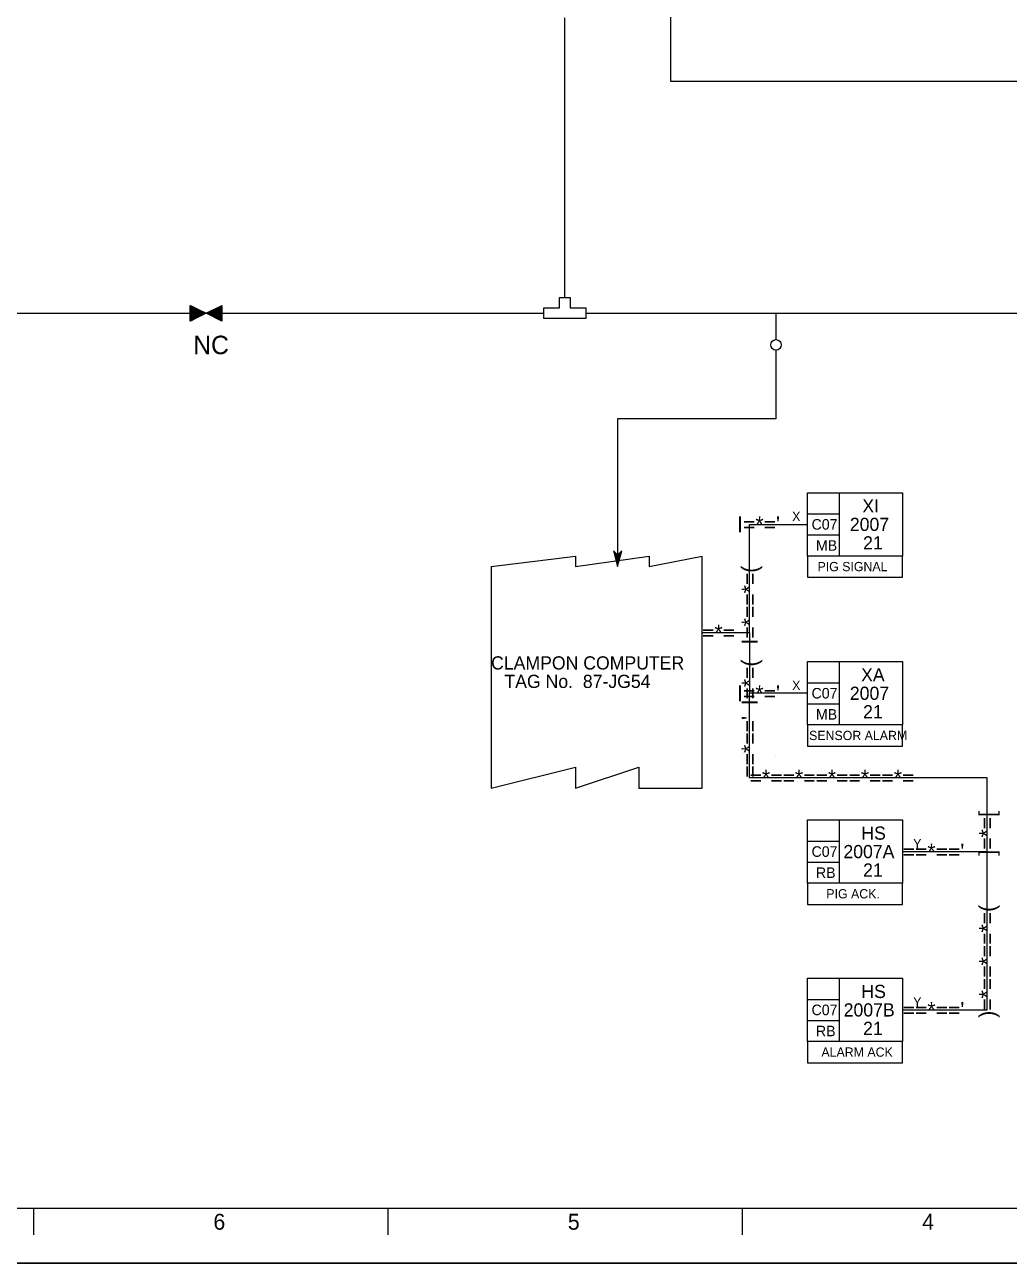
# Model space of a CAD drawing. Extents: x 0 to 841, y 0 to 594.
# Drawn here: x 417.6 to 604.2, y 0 to 234.7 of the extents above; entities that cross this region are included whole.
import ezdxf

# ---------------------------------------------------------------- set-up
doc = ezdxf.new("R2010")
doc.units = 0
for name, color, linetype in [('1', 7, 'Continuous'), ('12', 7, 'Continuous'), ('40', 7, 'Continuous'), ('45', 7, 'Continuous'), ('46', 7, 'Continuous'), ('47', 7, 'Continuous'), ('48', 7, 'Continuous'), ('50', 7, 'Continuous'), ('9', 7, 'Continuous')]:
    doc.layers.add(name, color=color, linetype=linetype)

msp = doc.modelspace()

# ---------------------------------------------------------------- linework, layer by layer
at = {"layer": '1'}
for p, q in [((559.88, 96.13), (559.88, 96.13)), ((648.95, 10.38), (10.33, 10.38)), ((419.3, 10.38), (419.3, 5.35)), ((486.46, 10.38), (486.46, 5.35)), ((553.61, 10.38), (553.61, 5.35))]:
    msp.add_line(p, q, dxfattribs=at)
at = {"layer": '12'}
for p, q in [((451.92, 180), (449.09, 181.42)), ((449.09, 181.42), (449.09, 181.34)), ((449.09, 181.34), (449.09, 178.58)), ((449.17, 181.34), (449.17, 178.66)), ((451.84, 180), (449.17, 181.34)), ((449.17, 181.34), (449.17, 181.34)), ((449.17, 181.34), (449.24, 181.18)), ((451.76, 180), (449.24, 181.26)), ((449.24, 181.26), (449.32, 181.1)), ((449.24, 181.18), (449.24, 178.74)), ((451.69, 180), (449.32, 181.18)), ((449.32, 181.18), (449.4, 181.1)), ((449.32, 181.1), (449.32, 178.82)), ((449.4, 181.1), (449.4, 178.9)), ((449.4, 181.02), (449.56, 181.02)), ((449.48, 178.98), (449.48, 181.02)), ((449.56, 181.02), (449.56, 178.98)), ((449.56, 181.02), (451.61, 180)), ((449.64, 179.13), (449.64, 180.94)), ((449.64, 180.94), (449.72, 180.87)), ((449.72, 180.87), (449.72, 179.21)), ((451.53, 180), (449.8, 180.87)), ((449.8, 180.87), (449.8, 179.29)), ((451.45, 180), (449.87, 180.79)), ((449.87, 180.79), (449.87, 179.37)), ((451.37, 180), (449.95, 180.71)), ((449.95, 180.71), (449.95, 179.45)), ((452.08, 180), (454.91, 181.42)), ((452.24, 180), (454.83, 181.34)), ((452.39, 180), (454.76, 181.26)), ((452.47, 180), (454.68, 181.18)), ((452.55, 180), (454.6, 181.1)), ((452.63, 180), (454.52, 181.02)), ((452.71, 180), (454.44, 180.94)), ((452.79, 180), (454.36, 180.87)), ((452.87, 180), (454.28, 180.79)), ((452.94, 180), (454.2, 180.71)), ((454.2, 180.71), (454.2, 179.29)), ((454.28, 180.79), (454.28, 179.21)), ((454.36, 180.87), (454.36, 179.13)), ((454.44, 180.94), (454.44, 179.06)), ((454.52, 181.02), (454.52, 178.98)), ((454.6, 181.1), (454.6, 178.9)), ((454.68, 181.18), (454.68, 178.82)), ((454.76, 181.26), (454.76, 178.74)), ((454.83, 181.34), (454.83, 178.66)), ((454.91, 181.42), (454.91, 178.58)), ((449.09, 178.58), (451.92, 180)), ((449.17, 178.66), (451.84, 180)), ((449.24, 178.74), (451.76, 180)), ((449.32, 178.82), (451.69, 180)), ((449.56, 178.98), (449.48, 178.98)), ((451.61, 180), (449.56, 179.06)), ((449.56, 179.06), (449.72, 179.06)), ((449.56, 178.98), (449.56, 178.98)), ((449.72, 179.06), (449.64, 179.13)), ((449.72, 179.21), (451.53, 180)), ((449.8, 179.29), (451.45, 180)), ((449.87, 179.37), (451.37, 180)), ((449.95, 179.45), (451.29, 180)), ((450.03, 180.63), (451.29, 180)), ((450.03, 179.53), (450.03, 180.63)), ((450.03, 180.63), (450.11, 180.47)), ((451.29, 180), (450.03, 179.53)), ((451.21, 180), (450.11, 180.55)), ((450.11, 180.55), (450.19, 180.39)), ((450.11, 180.47), (450.11, 179.61)), ((450.11, 179.61), (451.21, 180)), ((450.19, 180.39), (450.19, 179.69)), ((450.19, 179.69), (451.06, 180)), ((451.13, 180), (450.27, 180.47)), ((450.27, 180.47), (450.27, 180.39)), ((450.27, 180.39), (450.27, 179.76)), ((450.27, 179.76), (450.98, 180)), ((450.98, 180), (450.35, 180.39)), ((450.35, 180.39), (450.35, 179.84)), ((450.35, 179.84), (450.82, 180)), ((450.9, 180), (450.43, 180.31)), ((450.43, 180.31), (450.43, 179.92)), ((450.43, 179.92), (450.74, 180.08)), ((450.74, 180.08), (450.5, 180.24)), ((450.5, 180.24), (450.5, 180)), ((450.5, 180), (450.58, 180.08)), ((450.82, 180), (450.9, 180)), ((451.06, 180), (451.13, 180)), ((454.91, 178.58), (452.08, 180)), ((452.08, 180), (452.24, 180)), ((454.83, 178.66), (452.24, 180)), ((452.24, 180), (452.39, 180)), ((454.76, 178.74), (452.39, 180)), ((452.39, 180), (452.47, 180)), ((454.68, 178.82), (452.47, 180)), ((452.47, 180), (452.63, 180)), ((452.63, 180), (452.55, 180)), ((454.6, 178.9), (452.63, 180)), ((454.52, 178.98), (452.71, 180)), ((452.71, 180), (452.71, 180)), ((454.44, 179.06), (452.79, 180)), ((454.36, 179.13), (452.87, 180)), ((454.28, 179.21), (452.94, 180)), ((453.02, 180), (454.13, 180.63)), ((454.2, 179.29), (453.02, 180)), ((453.1, 180), (454.13, 180.55)), ((454.13, 179.37), (453.1, 180)), ((453.26, 180), (454.05, 180.47)), ((454.05, 179.45), (453.26, 180)), ((453.34, 180), (454.05, 180.39)), ((454.05, 179.53), (453.34, 180)), ((453.5, 180), (453.89, 180.24)), ((453.97, 179.69), (453.5, 180)), ((453.57, 180), (453.81, 180.16)), ((453.65, 180), (453.57, 180)), ((453.89, 179.84), (453.65, 180)), ((453.81, 180), (453.73, 180)), ((453.81, 180.16), (453.81, 180)), ((453.89, 180.24), (453.89, 179.84)), ((454.05, 180.39), (453.97, 180.31)), ((453.97, 180.31), (453.97, 179.69)), ((454.13, 180.55), (454.05, 179.45)), ((454.05, 180.47), (454.05, 179.53)), ((454.13, 180.63), (454.13, 179.37)), ((506, 132), (522, 134)), ((522, 134), (522, 132)), ((522, 132), (536, 134)), ((536, 134), (536, 132)), ((536, 132), (546, 134)), ((546, 90), (546, 134)), ((506, 132), (506, 90)), ((506, 90), (522, 94)), ((522, 94), (522, 90)), ((522, 90), (534, 94)), ((534, 94), (534, 90)), ((512, 92), (512, 92)), ((512, 92), (512, 92)), ((512, 92), (512, 92)), ((534, 90), (546, 90))]:
    msp.add_line(p, q, dxfattribs=at)
msp.add_lwpolyline([(0, 594), (841, 594), (841, 0), (0, 0)], close=True, dxfattribs=at)
for points in [[(452, 180), (449, 178.5), (449, 181.5), (452, 180)], [(452, 180), (455, 181.5), (455, 178.5), (452, 180)]]:
    msp.add_lwpolyline(points, dxfattribs=at)
at = {"layer": '40'}
for p, q in [((520, 183), (520, 236)), ((380, 180), (516, 180)), ((524, 180), (560, 180)), ((560, 180), (697, 180))]:
    msp.add_line(p, q, dxfattribs=at)
msp.add_lwpolyline([(521, 181), (524, 181), (524, 179), (516, 179), (516, 181), (519, 181), (519, 183), (521, 183), (521, 181)], dxfattribs=at)
at = {"layer": '46'}
for p, q in [((555, 119.5), (555, 140)), ((555, 140), (566, 140)), ((530, 134.2), (529.2, 135)), ((529.2, 135), (530, 132)), ((530, 134), (529.4, 134.6)), ((529.4, 134.6), (530, 132.4)), ((530, 133.8), (529.6, 134.2)), ((529.6, 134.2), (530, 132.8)), ((530, 133.6), (529.8, 133.8)), ((529.8, 133.8), (530, 133.2)), ((530, 132), (530.8, 135)), ((530.8, 135), (530, 134.2)), ((530, 132.4), (530.6, 134.6)), ((530.6, 134.6), (530, 134)), ((530, 132.8), (530.4, 134.2)), ((530.4, 134.2), (530, 133.8)), ((530, 133.2), (530.2, 133.8)), ((530.2, 133.8), (530, 133.6)), ((546, 119.5), (555, 119.5)), ((555, 119.5), (555, 108)), ((566, 108), (555, 108)), ((555, 92), (555, 108)), ((600, 92), (555, 92)), ((600, 78), (600, 92)), ((584, 78), (600, 78)), ((600, 48), (600, 78)), ((584, 48), (600, 48))]:
    msp.add_line(p, q, dxfattribs=at)
for points in [[(540, 362), (540, 224), (632, 224)], [(560, 173), (560, 160), (530, 160), (530, 132)]]:
    msp.add_lwpolyline(points, dxfattribs=at)
at = {"layer": '47'}
msp.add_line((560, 180), (560, 175), dxfattribs=at)
msp.add_circle((560, 174), 1, dxfattribs=at)
at = {"layer": '48'}
for p, q in [((566, 146), (584, 146)), ((566, 134), (566, 146)), ((572, 146), (572, 134)), ((584, 146), (584, 134)), ((566, 142), (572, 142)), ((566, 138), (572, 138)), ((584, 134), (566, 134)), ((566, 134), (566, 130)), ((584, 130), (584, 134)), ((566, 130), (584, 130)), ((566, 114), (584, 114)), ((566, 102), (566, 114)), ((572, 114), (572, 102)), ((584, 114), (584, 102)), ((566, 110), (572, 110)), ((566, 106), (572, 106)), ((584, 102), (566, 102)), ((566, 102), (566, 98)), ((584, 98), (584, 102)), ((566, 98), (584, 98)), ((566, 84), (584, 84)), ((566, 72), (566, 84)), ((572, 84), (572, 72)), ((584, 84), (584, 72)), ((566, 80), (572, 80)), ((566, 76), (572, 76)), ((584, 72), (566, 72)), ((566, 72), (566, 68)), ((584, 68), (584, 72)), ((566, 68), (584, 68)), ((566, 54), (584, 54)), ((566, 42), (566, 54)), ((572, 54), (572, 42)), ((584, 54), (584, 42)), ((566, 50), (572, 50)), ((566, 46), (572, 46)), ((584, 42), (566, 42)), ((566, 42), (566, 38)), ((584, 38), (584, 42)), ((566, 38), (584, 38))]:
    msp.add_line(p, q, dxfattribs=at)
at = {"layer": '9'}
msp.add_lwpolyline([(0, 0), (841, 0), (841, 594), (0, 594)], close=True, dxfattribs=at)

# ---------------------------------------------------------------- texts
at = {"layer": '1'}
for s, p in [('6', (453.4, 6.35)), ('5', (520.56, 6.35)), ('4', (587.72, 6.35))]:
    msp.add_text(s, height=3.02, dxfattribs=at).set_placement(p)
at = {"layer": '12'}
for s, height, p in [('NC', 3.5, (449.57, 172.25)), ('  CLAMPON COMPUTER  ', 2.5, (504.16, 112.5)), ('TAG No.  87-JG54', 2.5, (508.54, 109))]:
    msp.add_text(s, height=height, dxfattribs=at).set_placement(p)
at = {"layer": '45'}
for s, p in [('X', (563.07, 140.63)), ('X', (563.07, 108.63)), ('Y', (586, 78.63)), ('Y', (586, 48.63))]:
    msp.add_text(s, height=1.75, dxfattribs=at).set_placement(p)
at = {"layer": '46'}
for s, p in [("I=*='", (552.64, 138.5)), ('=*=', (546, 118)), ("I=*='", (552.64, 106.5)), ('=*==*==*==*==*=', (555, 90.5)), ("==*=='", (584, 76.5)), ("==*=='", (584, 46.5))]:
    msp.add_text(s, height=3, dxfattribs=at).set_placement(p)
for s, p in [('I=*==*=(', (556.5, 117.22)), ('I=*=(', (556.5, 105.7)), ("==*=='", (556.5, 92)), (']=*=[', (601.5, 77.22)), (')=*==*==*=(', (601.5, 46.5))]:
    msp.add_text(s, height=3, rotation=90, dxfattribs=at).set_placement(p)
at = {"layer": '50'}
for s, height, p in [('XI', 2.5, (576.37, 142.25)), ('C07', 2, (566.75, 139)), ('2007', 2.5, (574, 138.75)), ('MB', 2, (567.58, 135)), ('21', 2.5, (576.51, 135.25)), ('PIG SIGNAL', 1.75, (567.87, 131.13)), ('XA', 2.5, (576.13, 110.25)), ('C07', 2, (566.75, 107)), ('2007', 2.5, (574, 106.75)), ('21', 2.5, (576.51, 103.25)), ('MB', 2, (567.58, 103)), ('SENSOR ALARM', 1.7496, (566.28, 99.13)), ('HS', 2.5, (576.18, 80.25)), ('C07', 2, (566.75, 77)), ('2007A', 2.5, (572.78, 76.75)), ('21', 2.5, (576.51, 73.25)), ('RB', 2, (567.58, 73)), ('PIG ACK.', 1.75, (569.54, 69.13)), ('HS', 2.5, (576.18, 50.25)), ('2007B', 2.5, (572.83, 46.75)), ('C07', 2, (566.75, 47)), ('RB', 2, (567.58, 43)), ('21', 2.5, (576.51, 43.25)), ('ALARM ACK', 1.75, (568.61, 39.13))]:
    msp.add_text(s, height=height, dxfattribs=at).set_placement(p)

doc.saveas('drawing.dxf')
